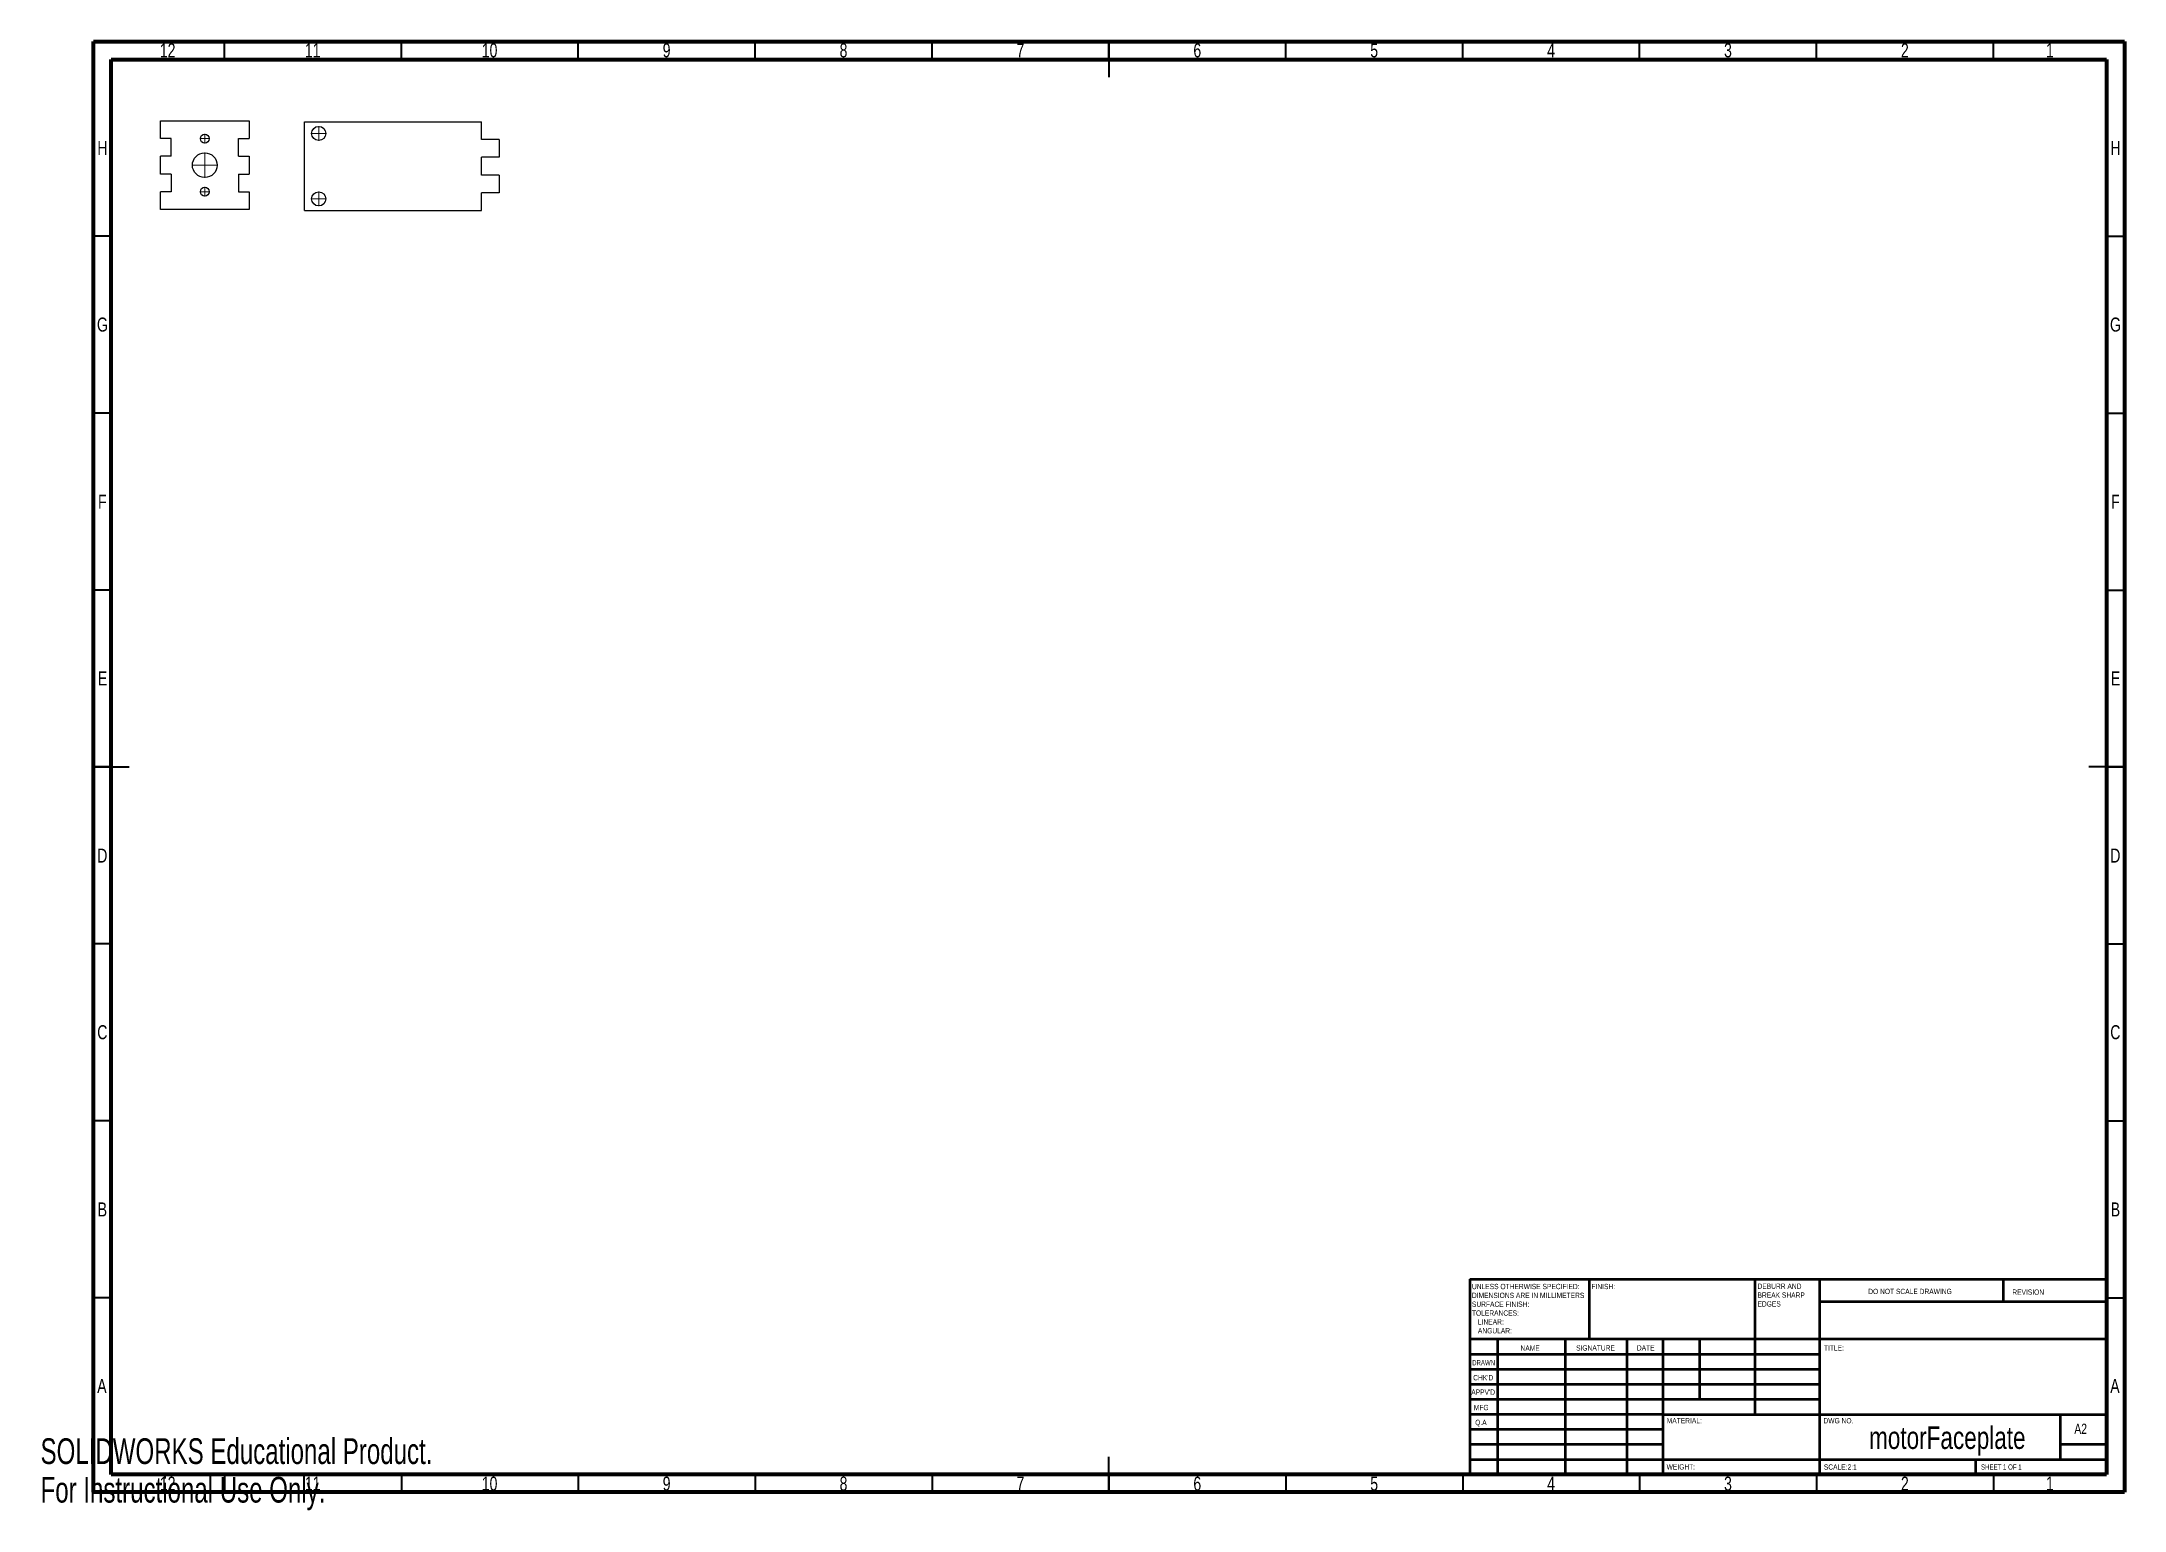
# Model space of a CAD drawing. Header units: millimetres. Extents: x 0 to 589, y 0 to 415.
import ezdxf

# ---------------------------------------------------------------- set-up
doc = ezdxf.new("R2010")
doc.units = ezdxf.units.MM
doc.styles.add('SLDTEXTSTYLE0', font='TXT', dxfattribs={"width": 0.75})
doc.styles.add('SLDTEXTSTYLE1', font='TXT', dxfattribs={"width": 0.686449})
doc.styles.add('SLDTEXTSTYLE2', font='TXT', dxfattribs={"width": 0.6875})
doc.styles.add('SLDTEXTSTYLE3', font='TXT', dxfattribs={"width": 0.7})

# ---------------------------------------------------------------- blocks, each defined once
blk = doc.blocks.new('SW_NOTE_0')
at = {"color": 0, "linetype": 'Continuous', "lineweight": 0, "char_height": 1.5, "attachment_point": 1, "style": 'SLDTEXTSTYLE0'}
for s, insert in [('UNLESS OTHERWISE SPECIFIED:', (0, 1.93)), ('TOLERANCES:', (0, -5.57)), ('SURFACE FINISH:', (0, -3.07)), ('DIMENSIONS ARE IN MILLIMETERS', (0, -0.57)), ('ANGULAR:', (1.69, -10.57)), ('LINEAR:', (1.69, -8.07))]:
    blk.add_mtext(s, dxfattribs=dict(at, insert=insert))
blk = doc.blocks.new('SW_NOTE_1')
at = {"color": 0, "linetype": 'Continuous', "lineweight": 0, "char_height": 1.5, "attachment_point": 1, "style": 'SLDTEXTSTYLE0'}
for s, insert in [('DEBURR AND', (0, 1.93)), ('BREAK SHARP', (0, -0.57)), ('EDGES', (0, -3.07))]:
    blk.add_mtext(s, dxfattribs=dict(at, insert=insert))
blk = doc.blocks.new('SW_CENTERMARKSYMBOL_0')
at = {"color": 0, "linetype": 'Continuous', "lineweight": 0}
for p, q in [((-0.18, 0), (-2.09, 0)), ((0, 0), (-0.09, 0)), ((0, 0.18), (0, 2.09)), ((0, 0), (0, 0.09)), ((0, 0), (0, -0.09)), ((0, 0), (0.09, 0)), ((0.18, 0), (2.09, 0)), ((0, -0.18), (0, -2.09))]:
    blk.add_line(p, q, dxfattribs=at)
blk = doc.blocks.new('SW_CENTERMARKSYMBOL_1')
at = {"color": 0, "linetype": 'Continuous', "lineweight": 0}
for p, q in [((-0.18, 0), (-2.09, 0)), ((0, 0), (-0.09, 0)), ((0, 0.18), (0, 2.09)), ((0, 0), (0, 0.09)), ((0, 0), (0, -0.09)), ((0, 0), (0.09, 0)), ((0.18, 0), (2.09, 0)), ((0, -0.18), (0, -2.09))]:
    blk.add_line(p, q, dxfattribs=at)
blk = doc.blocks.new('SW_CENTERMARKSYMBOL_2')
at = {"color": 0, "linetype": 'Continuous', "lineweight": 0}
for p, q in [((-0.18, 0), (-3.59, 0)), ((0, 0), (-0.09, 0)), ((0, 0.18), (0, 3.59)), ((0, 0), (0, 0.09)), ((0, 0), (0, -0.09)), ((0, 0), (0.09, 0)), ((0.18, 0), (3.59, 0)), ((0, -0.18), (0, -3.59))]:
    blk.add_line(p, q, dxfattribs=at)
blk = doc.blocks.new('SW_CENTERMARKSYMBOL_3')
at = {"color": 0, "linetype": 'Continuous', "lineweight": 0}
for p, q in [((-0.18, 0), (-1.34, 0)), ((0, 0), (-0.09, 0)), ((0, 0.18), (0, 1.34)), ((0, 0), (0, 0.09)), ((0, 0), (0, -0.09)), ((0, 0), (0.09, 0)), ((0.18, 0), (1.34, 0)), ((0, -0.18), (0, -1.34))]:
    blk.add_line(p, q, dxfattribs=at)
blk = doc.blocks.new('SW_CENTERMARKSYMBOL_4')
at = {"color": 0, "linetype": 'Continuous', "lineweight": 0}
for p, q in [((-0.18, 0), (-1.34, 0)), ((0, 0), (-0.09, 0)), ((0, 0.18), (0, 1.34)), ((0, 0), (0, 0.09)), ((0, 0), (0, -0.09)), ((0, 0), (0.09, 0)), ((0.18, 0), (1.34, 0)), ((0, -0.18), (0, -1.34))]:
    blk.add_line(p, q, dxfattribs=at)

msp = doc.modelspace()

# ---------------------------------------------------------------- linework, layer by layer
at = {"color": 7, "linetype": 'Continuous', "lineweight": 70}
for p, q in [((15, 5), (15, 415)), ((15, 415), (589, 415)), ((589, 415), (589, 5)), ((20, 10), (20, 410)), ((20, 410), (584, 410)), ((584, 410), (584, 10)), ((584, 10), (20, 10)), ((589, 5), (15, 5))]:
    msp.add_line(p, q, dxfattribs=at)
at = {"color": 7, "linetype": 'Continuous', "lineweight": 35}
for p, q in [((52, 410), (52, 415)), ((102, 410), (102, 415)), ((152, 410), (152, 415)), ((202, 410), (202, 415)), ((252, 410), (252, 415)), ((302, 415), (302, 405)), ((302, 410), (302, 415)), ((352, 410), (352, 415)), ((402, 410), (402, 415)), ((452, 410), (452, 415)), ((502, 410), (502, 415)), ((552, 410), (552, 415)), ((20, 360), (15, 360)), ((584, 360), (589, 360)), ((20, 310), (15, 310)), ((584, 310), (589, 310)), ((20, 260), (15, 260)), ((584, 260), (589, 260)), ((15, 210), (25, 210)), ((20, 210), (15, 210)), ((589, 210), (579, 210)), ((584, 210), (589, 210)), ((20, 160), (15, 160)), ((584, 160), (589, 160)), ((20, 110), (15, 110)), ((584, 110), (589, 110)), ((20, 60), (15, 60)), ((584, 60), (589, 60)), ((302, 5), (302, 15)), ((52, 10), (52, 5)), ((102, 10), (102, 5)), ((152, 10), (152, 5)), ((202, 10), (202, 5)), ((252, 10), (252, 5)), ((302, 10), (302, 5)), ((352, 10), (352, 5)), ((402, 10), (402, 5)), ((452, 10), (452, 5)), ((502, 10), (502, 5)), ((552, 10), (552, 5))]:
    msp.add_line(p, q, dxfattribs=at)
at = {"color": 7, "linetype": 'Continuous', "lineweight": 25}
for p, q in [((33.92, 387.59), (33.92, 392.59)), ((33.92, 392.59), (58.92, 392.59)), ((58.92, 392.59), (58.92, 387.59)), ((74.61, 367.31), (74.61, 392.31)), ((74.61, 392.31), (124.61, 392.31)), ((124.61, 387.31), (124.61, 392.31)), ((36.92, 387.59), (33.92, 387.59)), ((36.92, 382.59), (36.92, 387.59)), ((55.92, 387.59), (58.92, 387.59)), ((55.92, 382.59), (55.92, 387.59)), ((129.61, 387.31), (124.61, 387.31)), ((129.61, 387.31), (129.61, 382.31)), ((33.92, 377.59), (33.92, 382.59)), ((36.92, 382.59), (33.92, 382.59)), ((36.92, 377.59), (33.92, 377.59)), ((36.92, 377.59), (36.92, 372.59)), ((55.92, 382.59), (58.92, 382.59)), ((55.92, 377.59), (58.92, 377.59)), ((55.92, 377.59), (55.92, 372.59)), ((58.92, 382.59), (58.92, 377.59)), ((124.61, 377.31), (124.61, 382.31)), ((129.61, 382.31), (124.61, 382.31)), ((129.61, 377.31), (124.61, 377.31)), ((129.61, 377.31), (129.61, 372.31)), ((36.92, 372.59), (33.92, 372.59)), ((33.92, 367.59), (33.92, 372.59)), ((55.92, 372.59), (58.92, 372.59)), ((58.92, 372.59), (58.92, 367.59)), ((129.61, 372.31), (124.61, 372.31)), ((124.61, 367.31), (124.61, 372.31)), ((58.92, 367.59), (33.92, 367.59)), ((74.61, 367.31), (124.61, 367.31))]:
    msp.add_line(p, q, dxfattribs=at)
at = {"color": 7, "linetype": 'Continuous', "lineweight": 50}
for p, q in [((404, 65.25), (584, 65.25)), ((404, 65.25), (404, 10)), ((437.8, 48.25), (437.8, 65.25)), ((484.6, 65.25), (484.6, 27)), ((502.8, 65.25), (502.8, 10)), ((554.8, 58.88), (554.8, 65.25)), ((584, 58.88), (502.8, 58.88)), ((584, 48.25), (404, 48.25)), ((411.8, 48.25), (411.8, 10)), ((430.99, 48.25), (430.99, 10)), ((448.4, 48.25), (448.4, 10)), ((458.6, 10), (458.6, 48.25)), ((469, 31.25), (469, 48.25)), ((502.8, 44), (404, 44)), ((502.8, 39.75), (404, 39.75)), ((502.8, 35.5), (404, 35.5)), ((502.8, 31.25), (404, 31.25)), ((458.6, 27), (404, 27)), ((458.6, 27), (584, 27)), ((571, 14.25), (571, 27)), ((458.6, 22.75), (404, 22.75)), ((458.6, 18.5), (404, 18.5)), ((584, 18.5), (571, 18.5)), ((404, 14.25), (584, 14.25)), ((547, 10), (547, 14.25))]:
    msp.add_line(p, q, dxfattribs=at)
at = {"color": 7, "linetype": 'Continuous', "lineweight": 25}
for centre, radius in [((46.42, 387.59), 1.25), ((78.61, 389.06), 2), ((46.42, 380.09), 3.5), ((46.42, 372.59), 1.25), ((78.61, 370.56), 2)]:
    msp.add_circle(centre, radius, dxfattribs=at)

# ---------------------------------------------------------------- block references
at = {"color": 7, "linetype": 'Continuous', "lineweight": 0}
for name, p in [('SW_CENTERMARKSYMBOL_3', (46.42, 387.59)), ('SW_CENTERMARKSYMBOL_1', (78.61, 389.06)), ('SW_CENTERMARKSYMBOL_2', (46.42, 380.09)), ('SW_CENTERMARKSYMBOL_4', (46.42, 372.59)), ('SW_CENTERMARKSYMBOL_0', (78.61, 370.56)), ('SW_NOTE_0', (404.59, 61.99)), ('SW_NOTE_1', (485.31, 62.07))]:
    msp.add_blockref(name, p, dxfattribs=at)

# ---------------------------------------------------------------- texts
for s, insert, char_height, attachment_point, style in [('12', (35.92, 414.53), 3.969, 2, 'SLDTEXTSTYLE0'), ('11', (76.92, 414.53), 3.969, 2, 'SLDTEXTSTYLE0'), ('10', (126.92, 414.53), 3.969, 2, 'SLDTEXTSTYLE0'), ('9', (176.96, 414.53), 3.97, 2, 'SLDTEXTSTYLE0'), ('8', (226.96, 414.53), 3.97, 2, 'SLDTEXTSTYLE0'), ('7', (276.96, 414.53), 3.97, 2, 'SLDTEXTSTYLE0'), ('6', (326.96, 414.53), 3.97, 2, 'SLDTEXTSTYLE0'), ('5', (376.96, 414.53), 3.97, 2, 'SLDTEXTSTYLE0'), ('4', (426.96, 414.53), 3.97, 2, 'SLDTEXTSTYLE0'), ('3', (476.96, 414.53), 3.97, 2, 'SLDTEXTSTYLE0'), ('2', (526.96, 414.53), 3.97, 2, 'SLDTEXTSTYLE0'), ('1', (567.96, 414.53), 3.97, 2, 'SLDTEXTSTYLE0'), ('H', (17.49, 386.94), 3.97, 2, 'SLDTEXTSTYLE0'), ('H', (586.49, 386.94), 3.97, 2, 'SLDTEXTSTYLE0'), ('G', (17.49, 337.03), 3.97, 2, 'SLDTEXTSTYLE0'), ('G', (586.49, 337.03), 3.97, 2, 'SLDTEXTSTYLE0'), ('F', (17.46, 286.94), 3.97, 2, 'SLDTEXTSTYLE0'), ('F', (586.46, 286.94), 3.97, 2, 'SLDTEXTSTYLE0'), ('E', (17.51, 237.03), 3.97, 2, 'SLDTEXTSTYLE0'), ('E', (586.51, 237.03), 3.97, 2, 'SLDTEXTSTYLE0'), ('D', (17.45, 186.94), 3.97, 2, 'SLDTEXTSTYLE0'), ('D', (586.45, 186.94), 3.97, 2, 'SLDTEXTSTYLE0'), ('C', (17.46, 137.03), 3.97, 2, 'SLDTEXTSTYLE0'), ('C', (586.46, 137.03), 3.97, 2, 'SLDTEXTSTYLE0'), ('B', (17.47, 86.94), 3.97, 2, 'SLDTEXTSTYLE0'), ('B', (586.47, 86.94), 3.97, 2, 'SLDTEXTSTYLE0'), ('FINISH:', (438.37, 63.92), 1.5, 1, 'SLDTEXTSTYLE0'), ('DO NOT SCALE DRAWING', (516.61, 62.53), 1.5, 1, 'SLDTEXTSTYLE0'), ('REVISION', (557.33, 62.33), 1.5, 1, 'SLDTEXTSTYLE0'), ('DRAWN', (404.64, 42.38), 1.5, 1, 'SLDTEXTSTYLE1'), ('NAME', (418.32, 46.5), 1.5, 1, 'SLDTEXTSTYLE0'), ('SIGNATURE', (434.03, 46.56), 1.5, 1, 'SLDTEXTSTYLE0'), ('DATE', (451.21, 46.58), 1.5, 1, 'SLDTEXTSTYLE0'), ('TITLE:', (504.09, 46.58), 1.5, 1, 'SLDTEXTSTYLE0'), ('A', (17.34, 37.03), 3.97, 2, 'SLDTEXTSTYLE0'), ("CHK'D", (404.94, 38.16), 1.5, 1, 'SLDTEXTSTYLE0'), ('A', (586.34, 37.03), 3.97, 2, 'SLDTEXTSTYLE0'), ("APPV'D", (404.4, 34.07), 1.5, 1, 'SLDTEXTSTYLE0'), ('MFG', (405.12, 29.72), 1.5, 1, 'SLDTEXTSTYLE0'), ('Q.A', (405.51, 25.5), 1.5, 1, 'SLDTEXTSTYLE0'), ('MATERIAL:', (459.65, 25.99), 1.5, 1, 'SLDTEXTSTYLE0'), ('DWG NO.', (503.95, 25.99), 1.5, 1, 'SLDTEXTSTYLE0'), ('motorFaceplate', (538.96, 23.61), 6.35, 2, 'SLDTEXTSTYLE0'), ('A2', (574.87, 24.41), 2.91, 1, 'SLDTEXTSTYLE0'), ('WEIGHT:', (459.62, 12.95), 1.499, 1, 'SLDTEXTSTYLE0'), ('SCALE:2:1', (504.07, 12.9), 1.5, 1, 'SLDTEXTSTYLE0'), ('SHEET 1 OF 1', (548.48, 12.9), 1.5, 1, 'SLDTEXTSTYLE2'), ('12', (35.92, 9.44), 3.969, 2, 'SLDTEXTSTYLE0'), ('11', (76.92, 9.44), 3.969, 2, 'SLDTEXTSTYLE0'), ('10', (126.92, 9.44), 3.969, 2, 'SLDTEXTSTYLE0'), ('9', (176.96, 9.44), 3.97, 2, 'SLDTEXTSTYLE0'), ('8', (226.96, 9.44), 3.97, 2, 'SLDTEXTSTYLE0'), ('7', (276.96, 9.44), 3.97, 2, 'SLDTEXTSTYLE0'), ('6', (326.96, 9.44), 3.97, 2, 'SLDTEXTSTYLE0'), ('5', (376.96, 9.44), 3.97, 2, 'SLDTEXTSTYLE0'), ('4', (426.96, 9.44), 3.97, 2, 'SLDTEXTSTYLE0'), ('3', (476.96, 9.44), 3.97, 2, 'SLDTEXTSTYLE0'), ('2', (526.96, 9.44), 3.97, 2, 'SLDTEXTSTYLE0'), ('1', (567.96, 9.44), 3.97, 2, 'SLDTEXTSTYLE0')]:
    msp.add_mtext(s, dxfattribs=dict(at, insert=insert, char_height=char_height, attachment_point=attachment_point, style=style))
at = {"color": 7, "linetype": 'Continuous', "char_height": 7.266, "attachment_point": 1, "style": 'SLDTEXTSTYLE3'}
for s, insert in [('SOLIDWORKS Educational Product.', (0, 20.27)), ('For Instructional Use Only.', (0, 9.37))]:
    msp.add_mtext(s, dxfattribs=dict(at, insert=insert))

doc.saveas('drawing.dxf')
